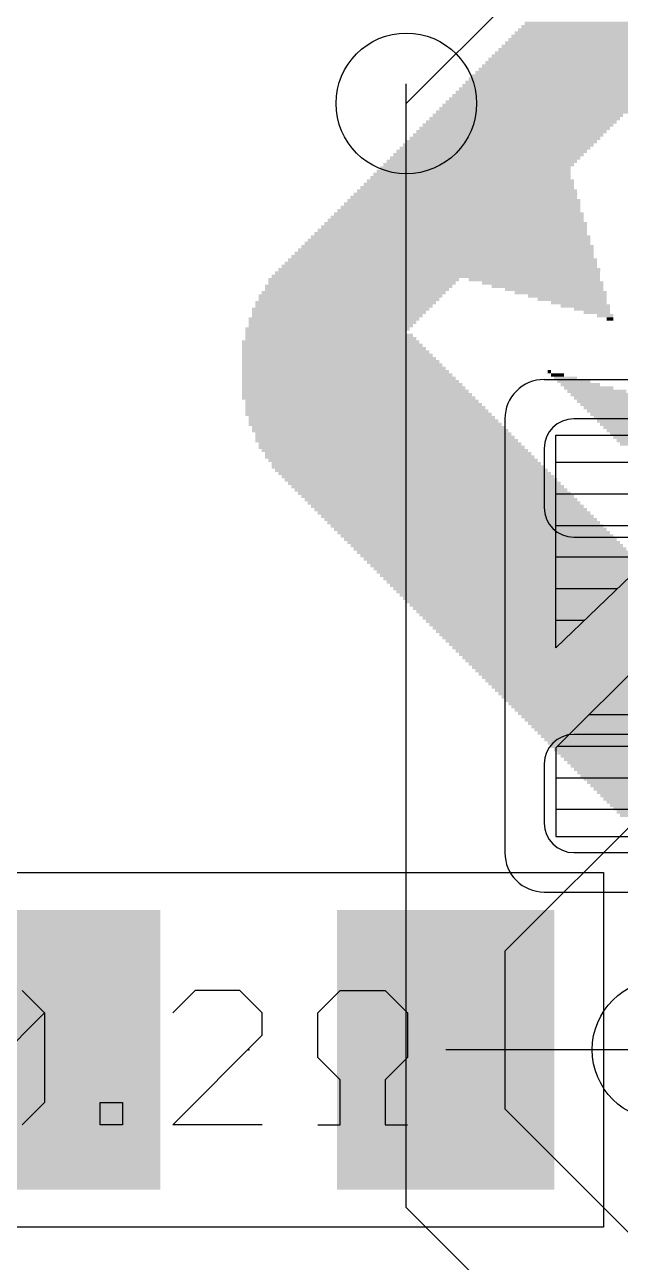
# Model space of a CAD drawing. Extents: x -40.8 to 40.8, y -42.1 to 43.9.
# Drawn here: x 24.59 to 28.43, y 5.62 to 13.59 of the extents above; entities that cross this region are included whole.
import ezdxf

# ---------------------------------------------------------------- set-up
doc = ezdxf.new("R2010")
doc.units = 0
for name, color, linetype in [('1', 22, 'CONTINUOUS'), ('16', 5, 'CONTINUOUS'), ('18', 82, 'CONTINUOUS'), ('200', 2, 'CONTINUOUS'), ('21', 2, 'CONTINUOUS'), ('22', 6, 'CONTINUOUS'), ('23', 2, 'CONTINUOUS'), ('27', 253, 'CONTINUOUS')]:
    doc.layers.add(name, color=color, linetype=linetype)

# ---------------------------------------------------------------- blocks, each defined once
blk = doc.blocks.new('RECT')
blk.add_solid([(-0.5, -0.5), (0.5, -0.5), (-0.5, 0.5), (0.5, 0.5)])
blk = doc.blocks.new('RECT121920X243840R50')
blk.add_lwpolyline([(0.381, -0.5715), (0.381, 0.5715, 0.4142), (0.1905, 0.762), (-0.1905, 0.762, 0.4142), (-0.381, 0.5715), (-0.381, -0.5715, 0.4142), (-0.1905, -0.762), (0.1905, -0.762, 0.4142)], format="xyb", close=True)
blk = doc.blocks.new('ROUNDV')
blk.add_circle((0, 0), 0.5)

msp = doc.modelspace()

# ---------------------------------------------------------------- linework, layer by layer
at = {"layer": '1'}
for p, q in [((31.877, 17.907), (27.051, 13.081)), ((28.702, 6.985), (27.305, 6.985))]:
    msp.add_line(p, q, dxfattribs=at)
at = {"layer": '16'}
for p, q in [((27.051, 13.081), (27.051, 13.208)), ((27.051, 5.969), (27.051, 13.081)), ((28.0154, 9.575), (28.0154, 10.945)), ((28.0154, 10.945), (29.3886, 10.945)), ((28.0154, 10.7696), (29.3886, 10.7696)), ((28.0154, 10.5664), (29.3886, 10.5664)), ((28.0154, 10.3632), (29.3886, 10.3632)), ((28.702, 10.2362), (28.0154, 9.575)), ((28.0154, 10.16), (28.6229, 10.16)), ((28.0154, 9.9568), (28.4119, 9.9568)), ((28.0154, 9.7536), (28.2009, 9.7536)), ((28.702, 9.6171), (28.0154, 8.9305)), ((28.2289, 9.144), (29.2123, 9.144)), ((28.0154, 8.9305), (28.0154, 8.359)), ((28.0257, 8.9408), (29.3886, 8.9408)), ((28.0154, 8.7376), (29.3886, 8.7376)), ((28.702, 8.636), (27.686, 7.62)), ((28.0154, 8.5344), (29.3886, 8.5344)), ((28.0154, 8.359), (29.3886, 8.359)), ((27.686, 7.62), (27.686, 6.604)), ((27.686, 6.604), (28.702, 5.588)), ((27.813, 5.207), (27.051, 5.969))]:
    msp.add_line(p, q, dxfattribs=at)
at = {"layer": '21'}
for p, q in [((23.749, 8.128), (28.321, 8.128)), ((28.321, 8.128), (28.321, 5.842)), ((28.321, 5.842), (23.749, 5.842))]:
    msp.add_line(p, q, dxfattribs=at)
at = {"layer": '22'}
for p, q in [((27.94, 11.303), (29.464, 11.303)), ((27.686, 11.049), (27.686, 8.255)), ((27.94, 8.001), (29.464, 8.001))]:
    msp.add_line(p, q, dxfattribs=at)
for centre, start, end in [((27.94, 11.049), 90, 180), ((27.94, 8.255), 180, 270)]:
    msp.add_arc(centre, 0.254, start, end, dxfattribs=at)
at = {"layer": '23'}
msp.add_point((26.035, 6.985), dxfattribs=at)
at = {"layer": '27'}
for p, q in [((24.5749, 7.3667), (24.7189, 7.2227)), ((25.69, 7.3667), (25.546, 7.2227)), ((25.9781, 7.3667), (25.69, 7.3667)), ((26.1222, 7.2227), (25.9781, 7.3667)), ((26.4815, 7.2227), (26.6256, 7.3667)), ((26.6256, 7.3667), (26.9137, 7.3667)), ((26.9137, 7.3667), (27.0577, 7.2227)), ((24.1427, 6.6465), (24.7189, 7.2227)), ((24.7189, 7.2227), (24.7189, 6.6465)), ((26.1222, 7.0786), (26.1222, 7.2227)), ((26.4815, 6.9346), (26.4815, 7.2227)), ((27.0577, 7.2227), (27.0577, 6.9346)), ((25.546, 6.5024), (26.1222, 7.0786)), ((26.6256, 6.7905), (26.4815, 6.9346)), ((27.0577, 6.9346), (26.9137, 6.7905)), ((26.6256, 6.5024), (26.6256, 6.7905)), ((26.9137, 6.7905), (26.9137, 6.5024)), ((24.7189, 6.6465), (24.5749, 6.5024)), ((25.0782, 6.5024), (25.0782, 6.6465)), ((25.0782, 6.6465), (25.2223, 6.6465)), ((25.2223, 6.6465), (25.2223, 6.5024)), ((25.2223, 6.5024), (25.0782, 6.5024)), ((26.1222, 6.5024), (25.546, 6.5024)), ((26.4815, 6.5024), (26.6256, 6.5024)), ((26.9137, 6.5024), (27.0577, 6.5024))]:
    msp.add_line(p, q, dxfattribs=at)

# ---------------------------------------------------------------- block references
at = {"layer": '1', "xscale": 1.4, "yscale": 1.8}
for p in [(24.765, 6.985), (27.305, 6.985)]:
    msp.add_blockref('RECT', p, dxfattribs=at)
at = {"layer": '16', "rotation": 90}
for p in [(28.702, 10.668), (28.702, 8.636)]:
    msp.add_blockref('RECT121920X243840R50', p, dxfattribs=at)
at = {"layer": '18', "xscale": 0.9064, "yscale": 0.9064}
for p in [(27.051, 13.081), (27.051, 13.081), (28.702, 6.985), (28.702, 6.985)]:
    msp.add_blockref('ROUNDV', p, dxfattribs=at)
at = {"layer": '200', "yscale": 0.0212}
for p, xscale in [((29.0093, 13.5552), 2.4768), ((29.0093, 13.5764), 2.4346), ((29.0093, 13.5975), 2.3922), ((28.6706, 13.4705), 1.9688), ((28.7129, 13.4917), 2.0112), ((28.7553, 13.5129), 2.0535), ((29.1364, 13.534), 2.7733), ((28.5541, 13.3858), 1.9053), ((28.5859, 13.407), 1.9264), ((28.6071, 13.4282), 1.9265), ((28.6388, 13.4494), 1.9476), ((28.4907, 13.3223), 1.9053), ((28.5119, 13.3435), 1.9053), ((28.533, 13.3647), 1.9053), ((28.406, 13.2377), 1.9053), ((28.4272, 13.2588), 1.9053), ((28.4483, 13.28), 1.9053), ((28.4695, 13.3012), 1.9053), ((28.3319, 13.153), 1.9265), ((28.353, 13.1741), 1.9265), ((28.3636, 13.1953), 1.9053), ((28.3848, 13.2165), 1.9053), ((28.2684, 13.0683), 1.9689), ((28.279, 13.0895), 1.9477), ((28.3001, 13.1106), 1.9476), ((28.3107, 13.1318), 1.9264), ((27.8132, 12.9836), 1.2278), ((27.8344, 13.0048), 1.2279), ((28.2366, 13.026), 1.99), ((28.2472, 13.0471), 1.9688), ((27.7497, 12.9201), 1.2278), ((27.7709, 12.9413), 1.2279), ((27.792, 12.9624), 1.2279), ((27.665, 12.8354), 1.2278), ((27.6862, 12.8566), 1.2279), ((27.7074, 12.8778), 1.2279), ((27.7285, 12.8989), 1.2278), ((27.5804, 12.7507), 1.2279), ((27.6015, 12.7719), 1.2278), ((27.6227, 12.7931), 1.2279), ((27.6439, 12.8143), 1.2279), ((27.4957, 12.6661), 1.2279), ((27.5168, 12.6872), 1.2278), ((27.538, 12.7084), 1.2278), ((27.5592, 12.7296), 1.2279), ((27.4639, 12.6026), 1.2914), ((27.4745, 12.6237), 1.2702), ((27.4851, 12.6449), 1.2491), ((27.4427, 12.5179), 1.4184), ((27.4427, 12.539), 1.376), ((27.4533, 12.5602), 1.3548), ((27.4639, 12.5814), 1.3337), ((27.4109, 12.4332), 1.5243), ((27.4215, 12.4544), 1.5031), ((27.4215, 12.4755), 1.4607), ((27.4322, 12.4967), 1.4395), ((27.3793, 12.3485), 1.6301), ((27.3898, 12.3697), 1.609), ((27.3898, 12.3909), 1.5666), ((27.4004, 12.412), 1.5454), ((27.3581, 12.285), 1.7147), ((27.3686, 12.3062), 1.6936), ((27.3687, 12.3273), 1.6513), ((27.3263, 12.2003), 1.8206), ((27.3369, 12.2215), 1.7995), ((27.3369, 12.2427), 1.7571), ((27.3475, 12.2638), 1.7359), ((27.2946, 12.1156), 1.9265), ((27.3052, 12.1368), 1.9053), ((27.3157, 12.158), 1.8842), ((27.3157, 12.1792), 1.8418), ((27.2628, 12.031), 2.0323), ((27.2734, 12.0521), 2.0111), ((27.284, 12.0733), 1.9899), ((27.284, 12.0945), 1.9477), ((27.2416, 11.9675), 2.117), ((27.2522, 11.9886), 2.0958), ((27.2628, 12.0098), 2.0747), ((26.7442, 11.9039), 1.2067), ((26.7336, 11.8828), 1.1855), ((26.7759, 11.9463), 1.2279), ((26.7653, 11.9251), 1.2067), ((27.8767, 11.9463), 0.8468), ((27.9297, 11.9251), 0.7833), ((27.9614, 11.9039), 0.7198), ((28.0038, 11.8828), 0.6351), ((26.6594, 11.7981), 1.1643), ((26.6912, 11.8404), 1.1855), ((26.6806, 11.8193), 1.1644), ((26.7124, 11.8616), 1.1855), ((28.0461, 11.8616), 0.5927), ((28.0884, 11.8404), 0.508), ((28.1202, 11.8193), 0.4445), ((28.1625, 11.7981), 0.3598), ((26.6277, 11.7558), 1.1432), ((26.6171, 11.7346), 1.122), ((26.6065, 11.7134), 1.1008), ((26.6489, 11.7769), 1.1431), ((28.2049, 11.7769), 0.3175), ((28.2472, 11.7558), 0.2329), ((28.279, 11.7346), 0.1693), ((28.3319, 11.7134), 0.1059), ((26.543, 11.6287), 1.0585), ((26.5854, 11.6922), 1.1009), ((26.5748, 11.6711), 1.0797), ((26.5642, 11.6499), 1.0585), ((28.3636, 11.6922), 0.0424), ((26.5324, 11.6076), 1.0374), ((26.5536, 11.5864), 1.0797), ((26.5642, 11.5652), 1.1009), ((26.5642, 11.5441), 1.1432), ((26.5748, 11.5229), 1.1643), ((26.5854, 11.5017), 1.1855), ((26.596, 11.4805), 1.2067), ((26.6065, 11.4594), 1.2278), ((26.6171, 11.4382), 1.249), ((26.6277, 11.417), 1.2702), ((26.6383, 11.3959), 1.2913), ((26.6594, 11.3535), 1.3337), ((26.67, 11.3323), 1.3549), ((26.6806, 11.3112), 1.376), ((26.6489, 11.3747), 1.3125), ((27.972, 11.3535), 0.0212), ((28.0249, 11.3323), 0.0846), ((28.0778, 11.3112), 0.1482), ((26.6912, 11.29), 1.3972), ((26.7018, 11.2688), 1.4184), ((26.7124, 11.2477), 1.4395), ((28.1308, 11.29), 0.2117), ((28.1731, 11.2688), 0.254), ((28.226, 11.2477), 0.3176), ((26.723, 11.2265), 1.4607), ((26.7336, 11.2053), 1.4819), ((26.7441, 11.1842), 1.503), ((26.7653, 11.163), 1.5031), ((28.279, 11.2265), 0.3811), ((28.3319, 11.2053), 0.4445), ((28.3848, 11.1842), 0.5081), ((28.4377, 11.163), 0.5716), ((26.797, 11.0995), 1.5666), ((26.8076, 11.0783), 1.5878), ((26.7759, 11.1418), 1.5243), ((26.7865, 11.1207), 1.5455), ((28.4801, 11.1418), 0.6139), ((28.533, 11.1207), 0.6774), ((28.5753, 11.0995), 0.7198), ((29.835, 11.0783), 3.1967), ((26.8288, 11.0571), 1.5878), ((26.8393, 11.036), 1.6089), ((26.8499, 11.0148), 1.6301), ((26.8712, 10.9936), 1.6301), ((29.8456, 11.0571), 3.1755), ((29.8561, 11.036), 3.1544), ((29.8561, 11.0148), 3.112), ((29.8667, 10.9936), 3.0908), ((26.8817, 10.9725), 1.6512), ((26.9029, 10.9513), 1.6512), ((26.9135, 10.9301), 1.6724), ((29.8773, 10.9725), 3.0697), ((29.8879, 10.9513), 3.0485), ((29.8985, 10.9301), 3.0273), ((26.9241, 10.909), 1.6936), ((26.9452, 10.8878), 1.6936), ((26.9558, 10.8666), 1.7148), ((26.977, 10.8454), 1.7148), ((29.9091, 10.909), 3.0061), ((29.9196, 10.8878), 2.985), ((26.9982, 10.8243), 1.7147), ((27.0088, 10.8031), 1.7359), ((27.0299, 10.7819), 1.736), ((27.0511, 10.7608), 1.7359), ((27.0617, 10.7396), 1.7571), ((27.0829, 10.7184), 1.7571), ((27.104, 10.6973), 1.7572), ((27.1252, 10.6761), 1.7571), ((27.1464, 10.6549), 1.7571), ((27.1676, 10.6337), 1.7571), ((27.1887, 10.6126), 1.7571), ((27.2099, 10.5914), 1.7571), ((27.231, 10.5702), 1.7571), ((27.2522, 10.5491), 1.7571), ((27.2734, 10.5279), 1.7571), ((27.2946, 10.5067), 1.7571), ((27.3157, 10.4856), 1.7572), ((27.3369, 10.4644), 1.7571), ((27.3581, 10.4432), 1.7571), ((27.3793, 10.422), 1.7571), ((27.4003, 10.4009), 1.7571), ((27.4215, 10.3797), 1.7571), ((27.4428, 10.3585), 1.7571), ((27.4639, 10.3374), 1.7571), ((27.4851, 10.3162), 1.7571), ((27.5063, 10.295), 1.7571), ((27.5274, 10.2739), 1.7572), ((27.5486, 10.2527), 1.7571), ((27.5698, 10.2315), 1.7571), ((27.591, 10.2103), 1.7571), ((27.612, 10.1892), 1.7571), ((27.6333, 10.168), 1.7571), ((27.6545, 10.1468), 1.7571), ((27.6756, 10.1257), 1.7571), ((27.6968, 10.1045), 1.7571), ((27.718, 10.0833), 1.7571), ((27.7391, 10.0622), 1.7572), ((29.2739, 10.041), 4.7844), ((29.2845, 10.0198), 4.7632), ((29.3057, 9.9986), 4.7632), ((29.3163, 9.9775), 4.7421), ((29.3375, 9.9563), 4.7421), ((29.3586, 9.9351), 4.742), ((29.3586, 9.914), 4.6998), ((29.3586, 9.8928), 4.6574), ((29.3586, 9.8716), 4.615), ((29.3586, 9.8505), 4.5728), ((29.3586, 9.8293), 4.5304), ((29.3586, 9.8081), 4.488), ((29.3587, 9.7869), 4.4457), ((29.3586, 9.7658), 4.4034), ((29.3586, 9.7446), 4.361), ((29.3586, 9.7234), 4.3186), ((29.3586, 9.7023), 4.2764), ((29.3586, 9.6811), 4.234), ((29.3586, 9.6599), 4.1916), ((29.3586, 9.6388), 4.1494), ((29.3586, 9.6176), 4.107), ((29.3586, 9.5964), 4.0646), ((29.3587, 9.5752), 4.0223), ((29.3586, 9.5541), 3.98), ((29.3586, 9.5329), 3.9376), ((29.3692, 9.5117), 3.9164), ((29.3904, 9.4906), 3.9165), ((29.4116, 9.4694), 3.9165), ((29.4327, 9.4482), 3.9164), ((29.4539, 9.4271), 3.9165), ((29.4751, 9.4059), 3.9165), ((29.4962, 9.3847), 3.9164), ((29.5174, 9.3635), 3.9164), ((29.5386, 9.3424), 3.9165), ((29.5597, 9.3212), 3.9164), ((29.5809, 9.3), 3.9164), ((29.6021, 9.2789), 3.9165), ((29.6233, 9.2577), 3.9165), ((29.6444, 9.2365), 3.9164), ((29.6656, 9.2154), 3.9165), ((29.6867, 9.1942), 3.9165), ((34.196, 9.173), 12.8925), ((34.2066, 9.1518), 12.8713), ((34.2171, 9.1307), 12.8502), ((34.2277, 9.1095), 12.829), ((34.2383, 9.0883), 12.8078), ((34.2489, 9.0672), 12.7867), ((34.2595, 9.046), 12.7655), ((34.2701, 9.0248), 12.7443), ((34.2806, 9.0037), 12.7232), ((34.2912, 8.9825), 12.702), ((34.3018, 8.9613), 12.6808), ((34.3124, 8.9401), 12.6596), ((34.3229, 8.919), 12.6385), ((34.3336, 8.8978), 12.6173), ((34.3441, 8.8766), 12.5961), ((34.3547, 8.8555), 12.575), ((34.3653, 8.8343), 12.5538), ((34.3759, 8.8131), 12.5326), ((34.3865, 8.792), 12.5115), ((34.3971, 8.7708), 12.4903), ((34.4077, 8.7496), 12.4691), ((34.4183, 8.7284), 12.4479), ((34.4288, 8.7073), 12.4268), ((34.4394, 8.6861), 12.4056), ((34.45, 8.6649), 12.3844), ((34.4606, 8.6438), 12.3633), ((34.4712, 8.6226), 12.3421), ((34.4817, 8.6014), 12.3209), ((34.4923, 8.5803), 12.2998), ((34.5029, 8.5591), 12.2786), ((34.5135, 8.5379), 12.2574), ((34.5241, 8.5167), 12.2362), ((34.5346, 8.4956), 12.2151)]:
    msp.add_blockref('RECT', p, dxfattribs=dict(at, xscale=xscale))

doc.saveas('drawing.dxf')
